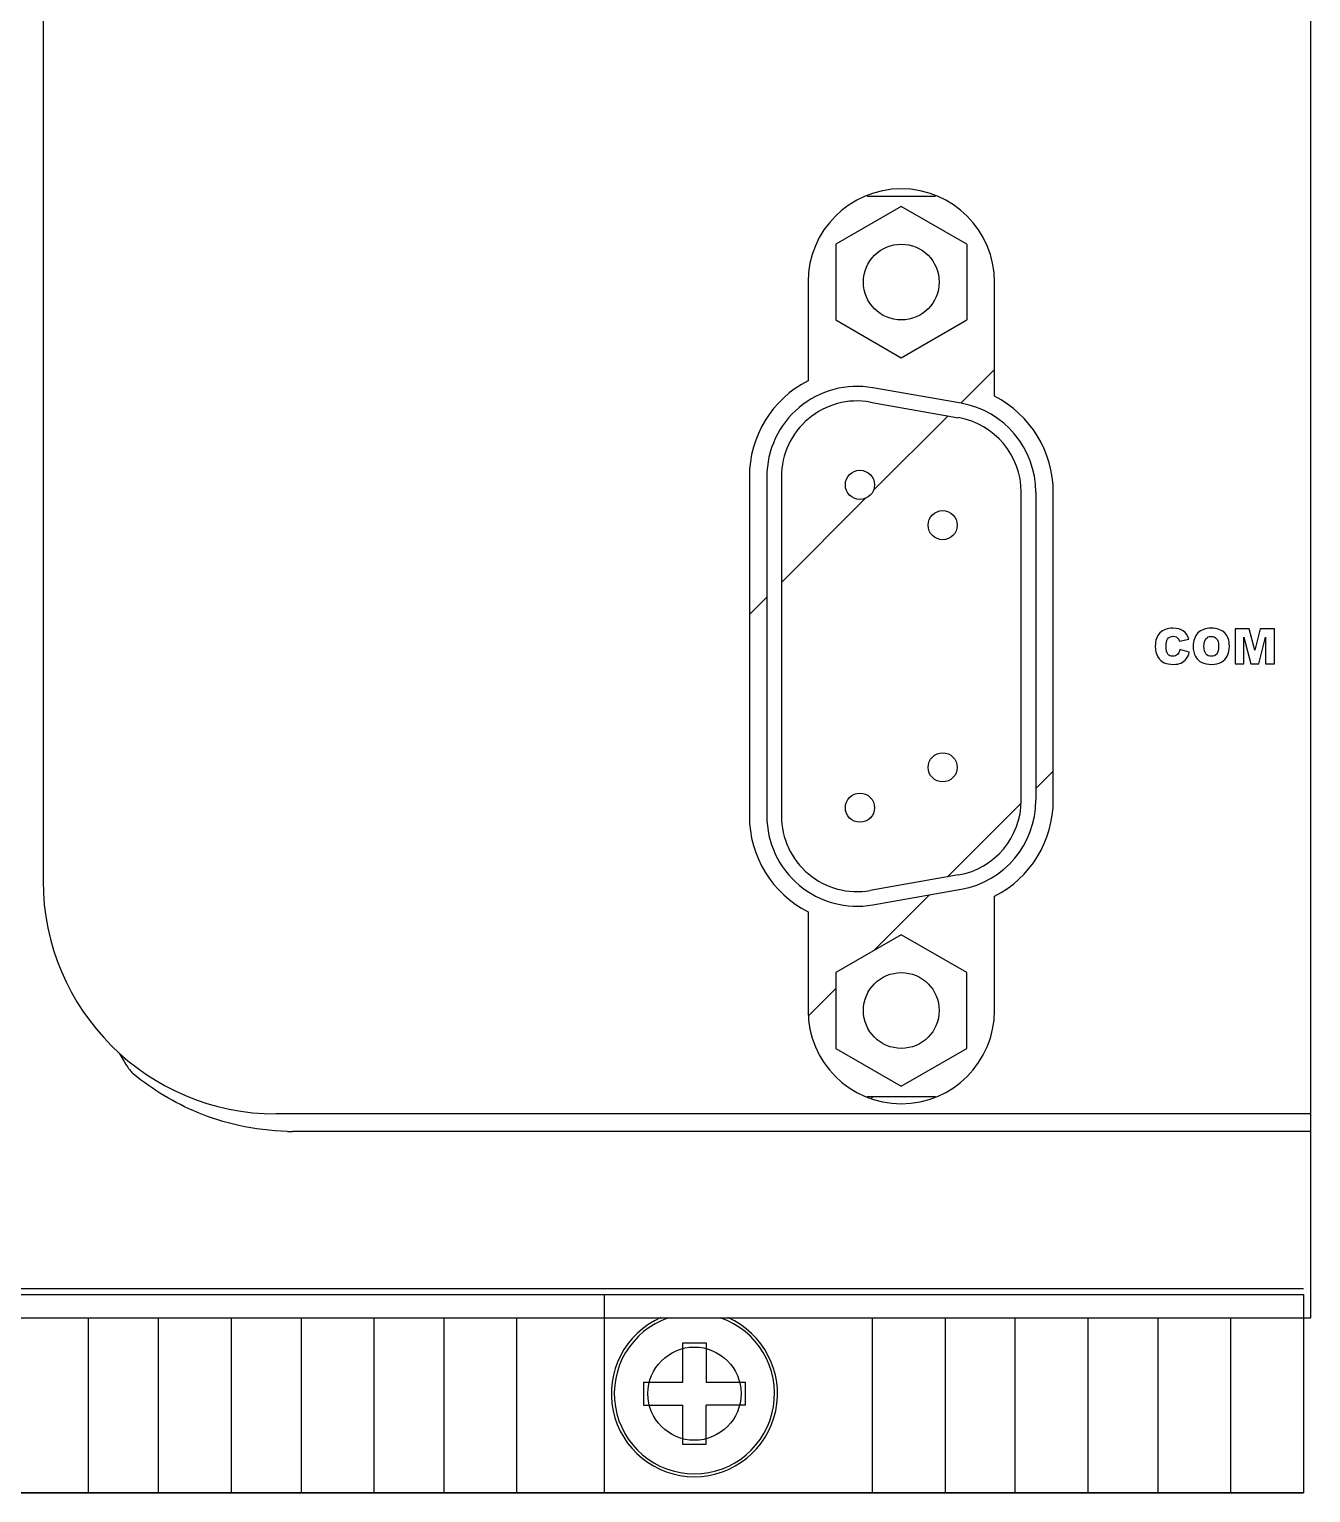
# Model space of a CAD drawing. Header units: inches. Extents: x 0 to 81, y 0 to 130.
# Drawn here: x 37.3 to 81.3, y 0 to 50.2 of the extents above; entities that cross this region are included whole.
import ezdxf

# ---------------------------------------------------------------- set-up
doc = ezdxf.new("R2010")
doc.units = ezdxf.units.IN
doc.header["$LTSCALE"] = 1.21
doc.header["$MEASUREMENT"] = 0
doc.layers.get('0').update_dxf_attribs({"linetype": 'CONTINUOUS'})

msp = doc.modelspace()

# ---------------------------------------------------------------- linework, layer by layer
at = {"linetype": 'Continuous'}
for p, q in [((81.25, 6), (81.25, 124)), ((37.75, 52.8), (37.75, 21)), ((66.031, 44.5), (68.369, 44.5)), ((67.2, 44.148), (64.95, 42.849)), ((69.45, 42.849), (67.2, 44.148)), ((64.95, 42.849), (64.95, 40.251)), ((69.45, 42.849), (69.45, 40.251)), ((64, 41.55), (64, 38.164)), ((70.4, 37.63), (70.4, 41.55)), ((64.95, 40.251), (67.2, 38.952)), ((67.2, 38.952), (69.45, 40.251)), ((69.243, 37.399), (70.4, 38.555)), ((69.253, 37.389), (66.223, 37.923)), ((66.136, 37.431), (69.166, 36.896)), ((66.24, 34.395), (68.805, 36.96)), ((61.985, 34.87), (61.985, 23.23)), ((62.585, 34.87), (62.585, 23.23)), ((63.085, 34.87), (63.085, 23.23)), ((71.315, 23.764), (71.315, 34.336)), ((71.815, 34.336), (71.815, 23.764)), ((72.415, 23.764), (72.415, 34.336)), ((63.085, 31.24), (65.976, 34.131)), ((61.985, 30.14), (62.585, 30.74)), ((79.142, 29.65), (78.655, 29.65)), ((78.655, 29.65), (78.655, 28.45)), ((79.33, 28.92), (79.142, 29.65)), ((79.517, 29.65), (79.33, 28.92)), ((80.004, 29.65), (79.517, 29.65)), ((80.004, 28.45), (80.004, 29.65)), ((76.743, 29.224), (77.071, 29.297)), ((78.958, 28.45), (78.958, 29.365)), ((78.958, 29.365), (79.192, 28.45)), ((79.467, 28.45), (79.701, 29.365)), ((79.701, 29.365), (79.701, 28.45)), ((77.082, 28.843), (76.757, 28.941)), ((78.655, 28.45), (78.958, 28.45)), ((79.192, 28.45), (79.467, 28.45)), ((79.701, 28.45), (80.004, 28.45)), ((71.815, 24.165), (72.415, 24.765)), ((68.787, 21.137), (71.304, 23.654)), ((69.166, 21.204), (66.136, 20.669)), ((66.223, 20.177), (69.253, 20.711)), ((66.249, 18.599), (68.17, 20.52)), ((70.4, 16.55), (70.4, 20.47)), ((64, 19.936), (64, 16.55)), ((67.2, 19.148), (64.95, 17.849)), ((69.45, 17.849), (67.2, 19.148)), ((64.95, 17.849), (64.95, 15.251)), ((69.45, 15.251), (69.45, 17.849)), ((64.023, 16.373), (64.95, 17.3)), ((64.95, 15.251), (67.2, 13.952)), ((67.2, 13.952), (69.45, 15.251)), ((66.031, 13.6), (68.369, 13.6)), ((66.173, 13.541), (66.232, 13.6)), ((81.25, 13), (45.75, 13)), ((81.25, 12.4), (46.312, 12.4)), ((81, 7), (0, 7)), ((0, 6.8), (81, 6.8)), ((57, 6.8), (57, 0)), ((81, 6.8), (81, 0)), ((7.4, 6), (81.25, 6)), ((39.3, 6), (39.3, 0)), ((41.7, 6), (41.7, 0)), ((44.2, 6), (44.2, 0)), ((46.6, 6), (46.6, 0)), ((49.1, 6), (49.1, 0)), ((51.5, 6), (51.5, 0)), ((54, 6), (54, 0)), ((66.2, 6), (66.2, 0)), ((68.7, 6), (68.7, 0)), ((71.1, 6), (71.1, 0)), ((73.6, 6), (73.6, 0)), ((76, 6), (76, 0)), ((78.5, 6), (78.5, 0)), ((81, 6), (81, 0)), ((59.7, 5.15), (60.5, 5.15)), ((59.7, 3.8), (59.7, 5.15)), ((60.5, 5.15), (60.5, 3.8)), ((58.35, 3.8), (59.7, 3.8)), ((58.35, 3.8), (58.35, 3)), ((60.5, 3.8), (61.85, 3.8)), ((61.85, 3), (61.85, 3.8)), ((58.35, 3), (59.7, 3)), ((59.7, 1.65), (59.7, 3)), ((61.85, 3), (60.5, 3)), ((60.5, 1.65), (60.5, 3)), ((60.5, 1.65), (59.7, 1.65)), ((81, 0), (0, 0)), ((34.4, 0), (81, 0))]:
    msp.add_line(p, q, dxfattribs=at)
for centre, radius in [((67.2, 41.55), 1.3), ((65.78, 34.59), 0.5), ((68.62, 33.205), 0.5), ((68.62, 24.895), 0.5), ((65.78, 23.51), 0.5), ((67.2, 16.55), 1.3), ((60.1, 3.4), 1.6)]:
    msp.add_circle(centre, radius, dxfattribs=at)
for centre, radius, start, end in [((67.2, 41.55), 3.2, 0, 180), ((65.685, 34.87), 3.7, 117.091, 180), ((65.685, 34.87), 3.1, 80, 180), ((65.685, 34.87), 2.6, 80, 180), ((68.715, 34.336), 3.1, 0, 80), ((68.715, 34.336), 3.7, 0, 62.909), ((68.715, 34.336), 2.6, 0, 80), ((68.715, 23.764), 2.6, 280, 360), ((68.715, 23.764), 3.1, 280, 360), ((68.715, 23.764), 3.7, 297.091, 0), ((65.685, 23.23), 3.7, 180, 242.909), ((65.685, 23.23), 3.1, 180, 280), ((65.685, 23.23), 2.6, 180, 280), ((45.75, 21), 8, 180, 270), ((67.2, 16.55), 3.2, 180, 0), ((46.311, 19.347), 6.947, 268.5293, 270.0086), ((60.1, 3.4), 2.85, 113.7203, 66.2797), ((60.1, 3.4), 2.75, 108.8396, 71.1604)]:
    msp.add_arc(centre, radius, start, end, dxfattribs=at)
for points in [[(76.522, 29.67), (76.328, 29.67), (76.179, 29.616), (76.073, 29.51)], [(76.877, 29.579), (76.791, 29.639), (76.672, 29.67), (76.522, 29.67)], [(77.835, 29.67), (77.641, 29.67), (77.488, 29.616), (77.379, 29.507)], [(78.297, 29.509), (78.189, 29.616), (78.035, 29.67), (77.835, 29.67)], [(76.073, 29.51), (75.967, 29.404), (75.915, 29.251), (75.915, 29.052)], [(76.287, 29.055), (76.287, 29.162), (76.303, 29.241), (76.337, 29.292)], [(76.337, 29.292), (76.382, 29.359), (76.446, 29.393), (76.531, 29.393)], [(76.531, 29.393), (76.567, 29.393), (76.601, 29.385), (76.631, 29.37)], [(76.631, 29.37), (76.661, 29.355), (76.686, 29.332), (76.707, 29.304)], [(76.707, 29.304), (76.72, 29.287), (76.732, 29.26), (76.743, 29.224)], [(77.071, 29.297), (77.028, 29.423), (76.964, 29.517), (76.877, 29.579)], [(77.379, 29.507), (77.27, 29.397), (77.216, 29.245), (77.216, 29.049)], [(77.586, 29.048), (77.586, 29.17), (77.609, 29.257), (77.654, 29.31)], [(77.654, 29.31), (77.699, 29.363), (77.759, 29.39), (77.835, 29.39)], [(77.835, 29.39), (77.912, 29.39), (77.974, 29.364), (78.02, 29.311)], [(78.02, 29.311), (78.065, 29.259), (78.088, 29.177), (78.088, 29.064)], [(78.459, 29.059), (78.459, 29.252), (78.405, 29.402), (78.297, 29.509)], [(75.915, 29.052), (75.915, 28.903), (75.944, 28.782), (76.005, 28.686)], [(76.005, 28.686), (76.065, 28.591), (76.136, 28.524), (76.219, 28.486)], [(76.347, 28.781), (76.306, 28.831), (76.287, 28.922), (76.287, 29.055)], [(76.517, 28.708), (76.444, 28.708), (76.387, 28.732), (76.347, 28.781)], [(76.678, 28.767), (76.642, 28.727), (76.588, 28.708), (76.517, 28.708)], [(76.757, 28.941), (76.741, 28.865), (76.714, 28.807), (76.678, 28.767)], [(76.979, 28.615), (77.026, 28.675), (77.06, 28.751), (77.082, 28.843)], [(77.216, 29.049), (77.216, 28.908), (77.243, 28.792), (77.298, 28.699)], [(77.298, 28.699), (77.353, 28.606), (77.425, 28.537), (77.513, 28.494)], [(77.653, 28.786), (77.609, 28.839), (77.586, 28.926), (77.586, 29.048)], [(77.838, 28.707), (77.76, 28.707), (77.699, 28.733), (77.653, 28.786)], [(78.023, 28.785), (77.979, 28.732), (77.917, 28.707), (77.838, 28.707)], [(78.088, 29.064), (78.088, 28.93), (78.066, 28.836), (78.023, 28.785)], [(78.183, 28.504), (78.272, 28.554), (78.34, 28.624), (78.388, 28.714)], [(78.388, 28.714), (78.435, 28.804), (78.459, 28.918), (78.459, 29.059)], [(76.219, 28.486), (76.301, 28.449), (76.408, 28.43), (76.539, 28.43)], [(76.539, 28.43), (76.646, 28.43), (76.734, 28.445), (76.804, 28.476)], [(76.804, 28.476), (76.874, 28.507), (76.932, 28.553), (76.979, 28.615)], [(77.513, 28.494), (77.602, 28.451), (77.714, 28.43), (77.85, 28.43)], [(77.85, 28.43), (77.983, 28.43), (78.094, 28.454), (78.183, 28.504)]]:
    msp.add_open_spline(points, degree=3, dxfattribs=at)
for points, knots in [([(40.359, 15.09), (40.403, 15.01), (40.489, 14.861), (40.617, 14.657), (40.732, 14.495), (40.808, 14.406), (40.846, 14.375)], [0, 0, 0, 0, 0.314026, 0.596681, 0.83199, 1, 1, 1, 1]), ([(46.132, 12.402), (45.571, 12.416), (44.515, 12.544), (42.685, 13.12), (41.505, 13.829), (40.846, 14.375)], [0, 0, 0, 0, 0.293649, 0.552235, 1, 1, 1, 1])]:
    msp.add_open_spline(points, degree=3, knots=knots, dxfattribs=at)

doc.saveas('drawing.dxf')
